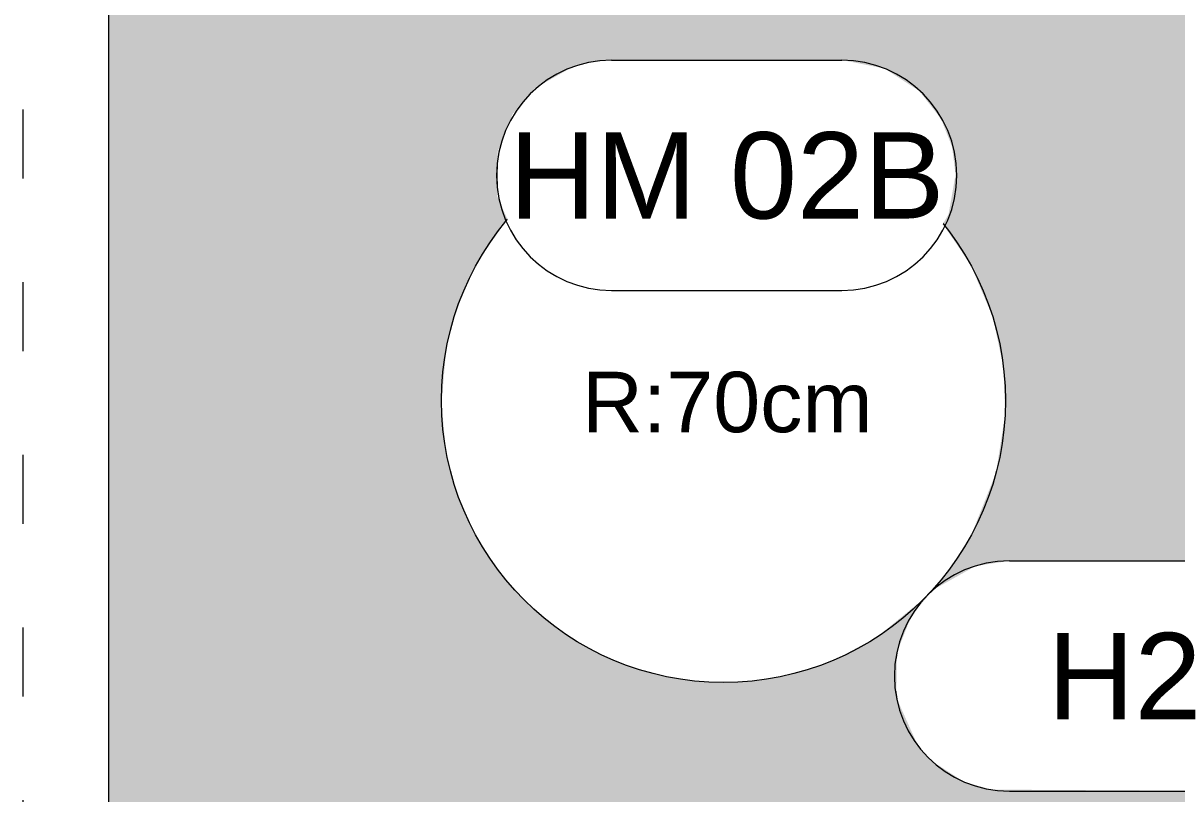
# Model space of a CAD drawing. Header units: millimetres. Extents: x 29001 to 40804, y -8833 to -5892.
# Drawn here: x 29509.1 to 29609.3, y -7746.7 to -7679.7 of the extents above; entities that cross this region are included whole.
import ezdxf
from ezdxf import colors
from ezdxf.entities.mleader import LeaderData, LeaderLine
from ezdxf.enums import TextEntityAlignment as Align
from ezdxf.math import Vec2, Vec3

# ---------------------------------------------------------------- set-up
doc = ezdxf.new("R2010")
doc.units = ezdxf.units.MM
doc.linetypes.add('ACAD_ISO03W100', pattern=[30, 12, -18])
doc.layers.get('0').update_dxf_attribs({"lineweight": 0})
for name, color, linetype, lineweight in [('wipeout', 254, 'Continuous', 0), ('xxx_Auto_Kaplama_Hali', 95, 'Continuous', 0), ('xxx_Auto_Kaplama_Mermer Tarama', 45, 'Continuous', 0), ('xxx_Auto_Tefris_Tefris', 32, 'Continuous', 0), ('xxx_Auto_Yardimci_Isaret Genel', 51, 'Continuous', 0)]:
    doc.layers.add(name, color=color, linetype=linetype, lineweight=lineweight)
doc.styles.add('AUTOBAN', font='')
doc.styles.get("Standard").update_dxf_attribs({"font": 'arial.ttf'})
doc.styles.get('AUTOBAN').set_extended_font_data('Helvetica Normal Tr')

# ---------------------------------------------------------------- blocks, each defined once
blk = doc.blocks.new('TÜM LAYOOUT')
at = {"color": 240, "linetype": 'ACAD_ISO03W100', "lineweight": 0, "ltscale": 0.5, "true_color": 0xed1f24}
blk.add_lwpolyline([(364.2645170610049, -1836.449350249481), (364.2645170610049, -203.4510591060243), (888.7645140003297, -203.4510591060243)], dxfattribs=at)
blk = doc.blocks.new('msasa')
blk.add_wipeout([(5.086835321559192, 124.12311818301532), (12.023145835213654, 123.66276132227358), (17.00195565480317, 122.4495516148454), (23.036701326353068, 119.85332653142541), (29.397044683959393, 115.39409025523855), (33.18287449665877, 111.49294413100506), (36.89417158423748, 106.04953301748174), (39.675796951440134, 99.51664231407631), (41.0076634078614, 93.24240297746292), (41.201304125272145, 87.32277455595249), (40.07194540078126, 80.14329710543461), (36.97071471885283, 72.37474976529847), (34.167003609705716, 68.03398837432178), (31.224701289211225, 64.62309074159202), (25.25754023069021, 59.75427216717799), (20.226954385412682, 57.054906855293666), (16.324261390192987, 55.62401026715088), (11.78811190073975, 54.58353762817569), (8.454512454780343, 54.211970139578625), (3.4356692699911946, 54.255609878531686), (-0.2997263326542452, 54.76042916881852), (-3.6338481246384617, 55.566552626449266), (-7.170035531686153, 56.8168632515044), (-10.95609333075845, 58.66292472153509), (-14.678482133273064, 61.0878656208879), (-17.753605697369494, 63.669009923345584), (-21.18361735666258, 67.40596241801904), (-23.789847055122664, 71.17880350946507), (-25.64146528600031, 74.71940752853334), (-27.08406869094688, 78.46850332488611), (-28.245491832785774, 83.21311619736298), (-28.74999464461507, 88.830812833643), (-28.17115003872459, 95.4890140199459), (-27.408289792041614, 98.74513359630873), (-25.84769210966988, 103.10043758438405), (-23.996230813289003, 106.75628847959888), (-20.716528906046733, 111.45564339697012), (-16.72431543408311, 115.54778499675376), (-12.546608940905571, 118.6676354821866), (-6.077190574746055, 121.90021784858254), (-0.5767122534634836, 123.47045190835343), (2.734079497095081, 123.96550094324266)]).dxf.layer = 'wipeout'
at = {"layer": 'xxx_Auto_Tefris_Tefris'}
blk.add_circle((6.248627440410928, 89.14239675728459), 35.00000903416943, dxfattribs=at)
at = {"color": 251, "lineweight": 0, "true_color": 0x636466}
blk.add_text('R:70cm', height=7.5, dxfattribs=at).set_placement((-11.32227398396026, 85.2077876537951))
blk = doc.blocks.new('MOBİLYALAR')
at = {"true_color": 0x454545}
h = blk.add_hatch(dxfattribs=at)
h.set_pattern_fill('DOTS', color=250)
h.set_pattern_definition([(0, (-5631.27092113777, 42917.21232939456), (0.79375, 1.5875), [0, -1.5875])])
h.paths.add_polyline_path([(371.7200919854185, -1287.706389653373), (544.0687920632008, -1287.706389653373), (544.0687920632008, -1493.520639128074), (371.7200919854185, -1493.520639128074)])
at = {"layer": 'xxx_Auto_Kaplama_Hali', "lineweight": 0}
blk.add_lwpolyline([(371.7200919854185, -1287.706389653373), (544.0687920632008, -1287.706389653373), (544.0687920632008, -1493.520639128074), (371.7200919854185, -1493.520639128074)], close=True, dxfattribs=at)
at = {"color": 240, "lineweight": 0, "true_color": 0xed1f24, "xscale": 0.7, "yscale": 0.7, "zscale": 0.7}
blk.add_blockref('msasa', (420.753615273552, -1453.138958724769), dxfattribs=at)
blk = doc.blocks.new('_TagSlot')
at = {"color": 0, "linetype": 'ByBlock', "lineweight": -2, "transparency": 16777216}
for p, q in [((-4, 4), (4, 4)), ((-4, -4), (4, -4))]:
    blk.add_line(p, q, dxfattribs=at)
for centre, start, end in [((-4, 0), 90, 270), ((4, 0), 270, 90)]:
    blk.add_arc(centre, 4, start, end, dxfattribs=at)
at = {"layer": 'xxx_Auto_Kaplama_Mermer Tarama', "color": 0, "transparency": 16777216, "style": 'AUTOBAN'}
blk.add_attdef('TAGNUMBER', text='', height=3, dxfattribs=at).set_placement((0, -1.5), align=Align.CENTER)
blk = doc.blocks.new('_Dot')
at = {"color": 0, "linetype": 'ByBlock', "lineweight": -2}
blk.add_line((-0.5, 0), (-1, 0), dxfattribs=at)
at = {"color": 0, "linetype": 'ByBlock', "const_width": 0.5}
blk.add_lwpolyline([(-0.25, 0, 1), (0.25, 0, 1)], format="xyb", close=True, dxfattribs=at)
blk = doc.blocks.new('key planxx')
blk.add_wipeout([(-1062.9714672025111, -717.6835854167366), (-1042.9714672025075, -717.6835854167366), (-1039.1410163001274, -718.4462889570277), (-1036.122831042223, -720.3968726637904), (-1034.236392173847, -722.8154785728402), (-1033.2723566422683, -725.2489901033077), (-1032.9714672025075, -727.6835854167402), (-1033.5788523583979, -731.1156090749027), (-1035.4842552148948, -734.312435743348), (-1036.8380465118498, -735.5817592962849), (-1039.61461871547, -737.1033289501393), (-1042.9714672025075, -737.6835854167366), (-1064.599292208608, -737.5502051899712), (-1066.9667850743353, -736.8507788314637), (-1069.7330468291693, -735.0511522438792), (-1070.9207601419512, -733.7506062476677), (-1072.7918257753627, -729.5705293747087), (-1072.7703902837384, -725.6883143955201), (-1071.4675982923727, -722.4095209021798), (-1069.605235721141, -720.2007306646301), (-1065.9066591794908, -718.1240536259938)]).translate(0, 0, -9.92675781251128)
at = {"color": 244, "true_color": 0x991b1e}
blk.add_wipeout([(-1028.288352983156, -761.223829606206), (-1008.2883529831524, -761.223829606206), (-1004.4579020807723, -761.9865331464971), (-1001.4397168228679, -763.9371168532598), (-999.5532779544919, -766.3557227623096), (-998.5892424229132, -768.7892342927771), (-998.2883529831524, -771.2238296062096), (-998.8957381390428, -774.6558532643721), (-1000.8011409955398, -777.8526799328174), (-1002.1549322924948, -779.1220034857542), (-1004.9315044961149, -780.6435731396086), (-1008.2883529831524, -781.223829606206), (-1029.916177989253, -781.0904493794405), (-1032.2836708549803, -780.3910230209331), (-1035.0499326098143, -778.5913964333486), (-1036.2376459225961, -777.2908504371371), (-1038.1087115560076, -773.1107735641781), (-1038.0872760643833, -769.2285585849895), (-1036.7844840730177, -765.9497650916492), (-1034.922121501786, -763.7409748540995), (-1031.2235449601358, -761.6642978154632)], dxfattribs=at)
at = {"layer": 'xxx_Auto_Yardimci_Isaret Genel', "xscale": 2.5, "yscale": 2.5, "zscale": 2.5}
blk.add_blockref('_TagSlot', (-1052.857416570401, -727.7300580747469, -9.926757812511267), dxfattribs=at).add_auto_attribs({'TAGNUMBER': 'HM 02B'})
at = {"layer": 'xxx_Auto_Yardimci_Isaret Genel', "color": 244, "true_color": 0x991b1e}
ml = blk.add_multileader_block('Standard', dxfattribs=at)
ml.set_content('_TagSlot', color=(153, 27, 30), scale=2.5)
ml.set_attribute('TAGNUMBER', 'H2', width=0)
ml.set_leader_properties()
ml.set_arrow_properties(name='DOT')
ml.build(insert=Vec2(0, 0))
ml.multileader.update_dxf_attribs({"has_dogleg": 0, "text_right_attachment_type": 7})
ctx = ml.context
ctx.base_point, ctx.char_height, ctx.landing_gap_size, ctx.plane_origin = Vec3(-1038.288352983269, -771.223829606206), 1, 1, Vec3(-1076.314393765606, -850.1934227893653)
ctx.right_attachment = 7
notes = []
notes.append((ctx, [(1, (1, 1, 0), (-990.2883529832689, -771.223829606206), (-1, 0), 8, [(0, [(-998.2883529831524, -771.223829606206)], 0, [])])]))
ctx.block.insert = Vec3(-1018.288352983269, -771.223829606206)
for ctx, leaders in notes:
    for number, flags, end, landing, length, lines in leaders:
        leader = LeaderData()
        leader.index, (leader.has_last_leader_line, leader.has_dogleg_vector, leader.attachment_direction) = number, flags
        leader.last_leader_point, leader.dogleg_vector, leader.dogleg_length = Vec3(end), Vec3(landing), length
        for number, points, colour, breaks in lines:
            line = LeaderLine()
            line.index, line.vertices, line.color, line.breaks = number, Vec3.list(points), colors.encode_raw_color(colour), breaks
            leader.lines.append(line)
        ctx.leaders.append(leader)

msp = doc.modelspace()

# ---------------------------------------------------------------- block references
at = {"color": 6}
msp.add_blockref('TÜM LAYOOUT', (29144.79192030808, -6321.79912104841), dxfattribs=at)

# ---------------------------------------------------------------- next in the draw order: block references
msp.add_blockref('MOBİLYALAR', (29144.79192030808, -6321.79912104841), dxfattribs=at)

# ---------------------------------------------------------------- next in the draw order: block references
msp.add_blockref('key planxx', (30623.05672041479, -6965.248471918879), dxfattribs=at)

doc.saveas('drawing.dxf')
